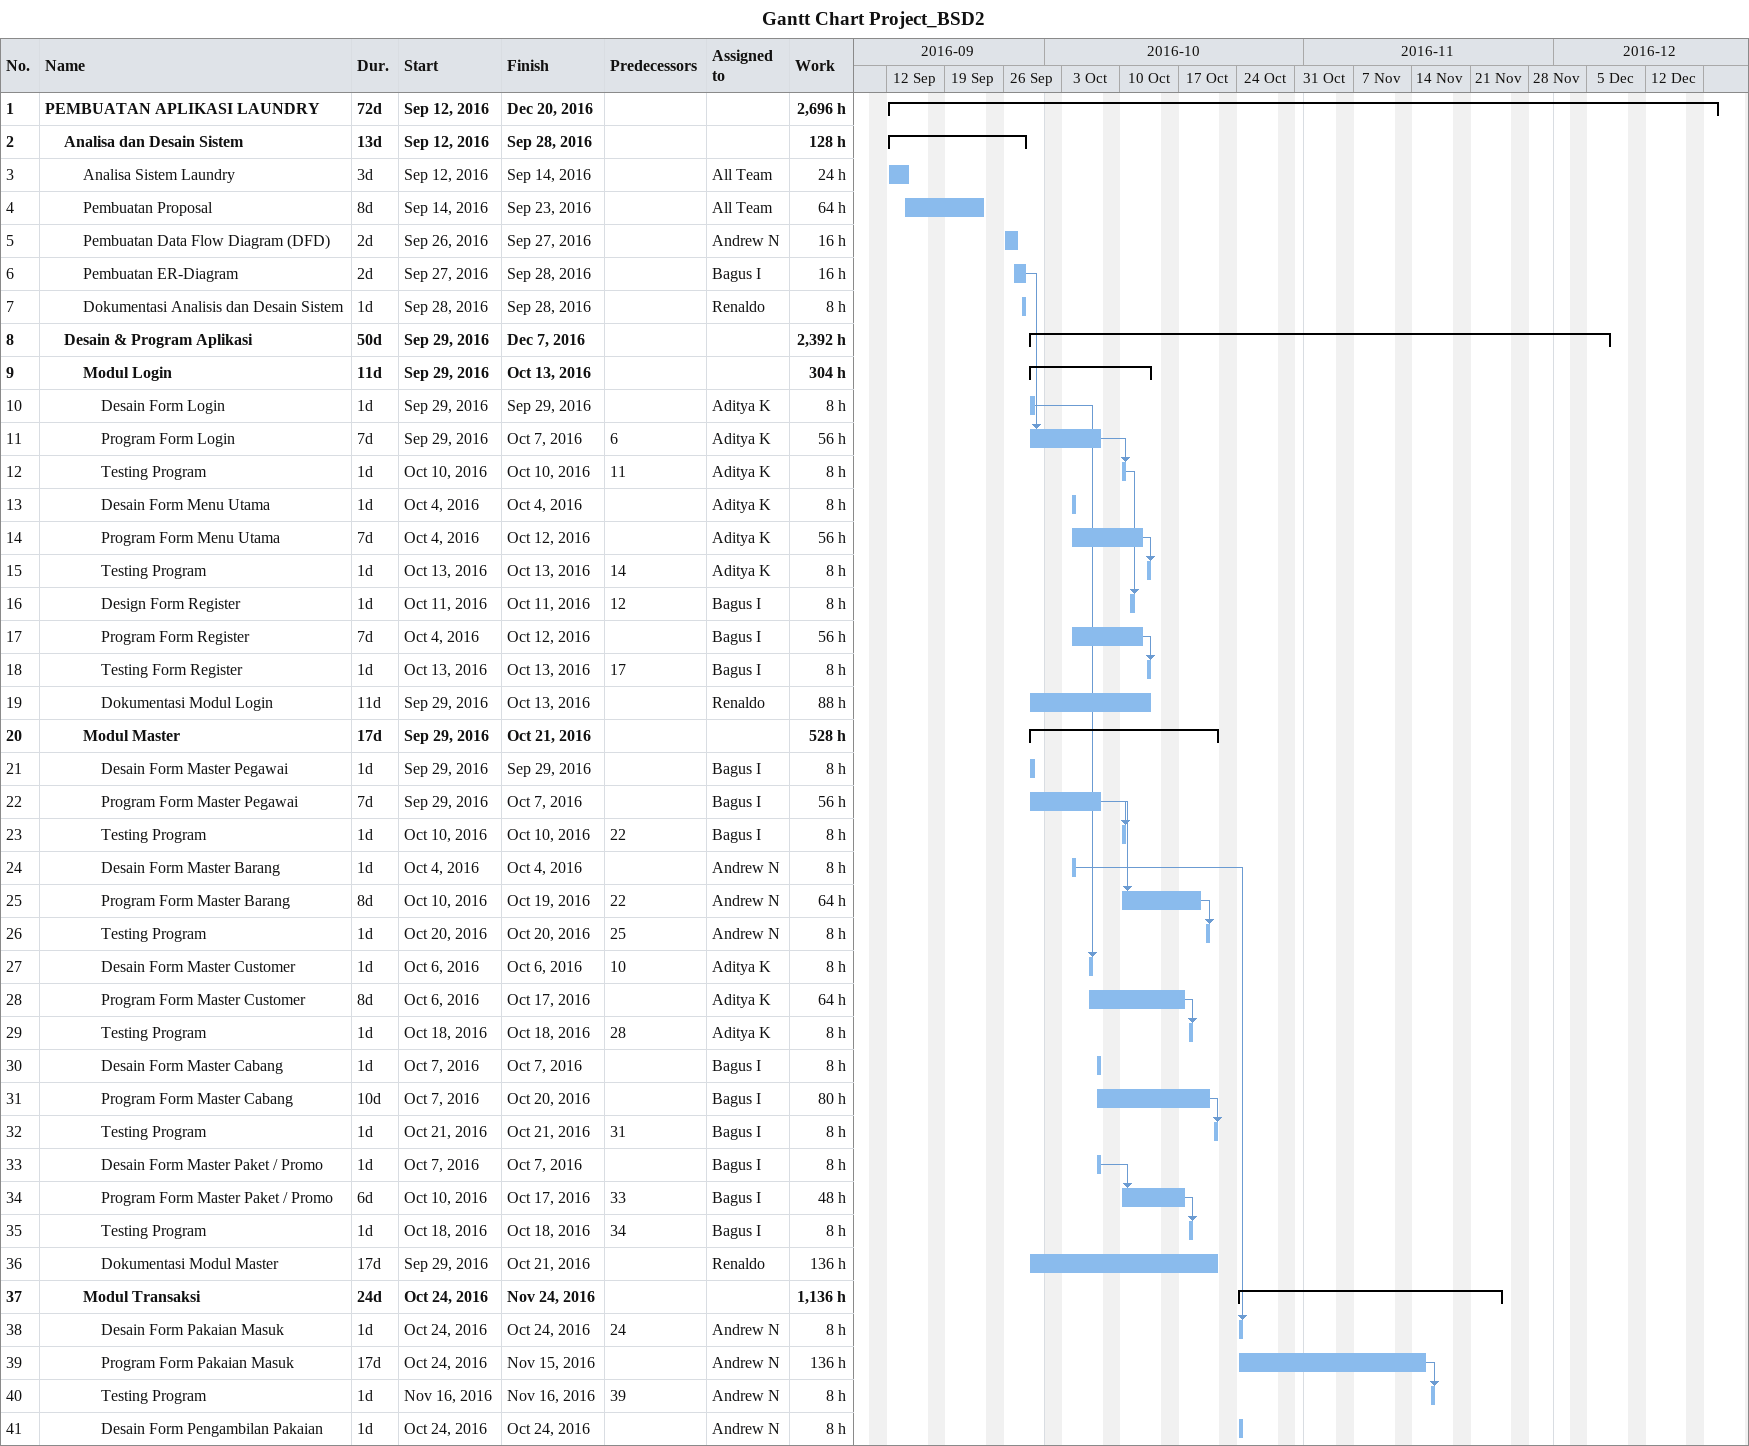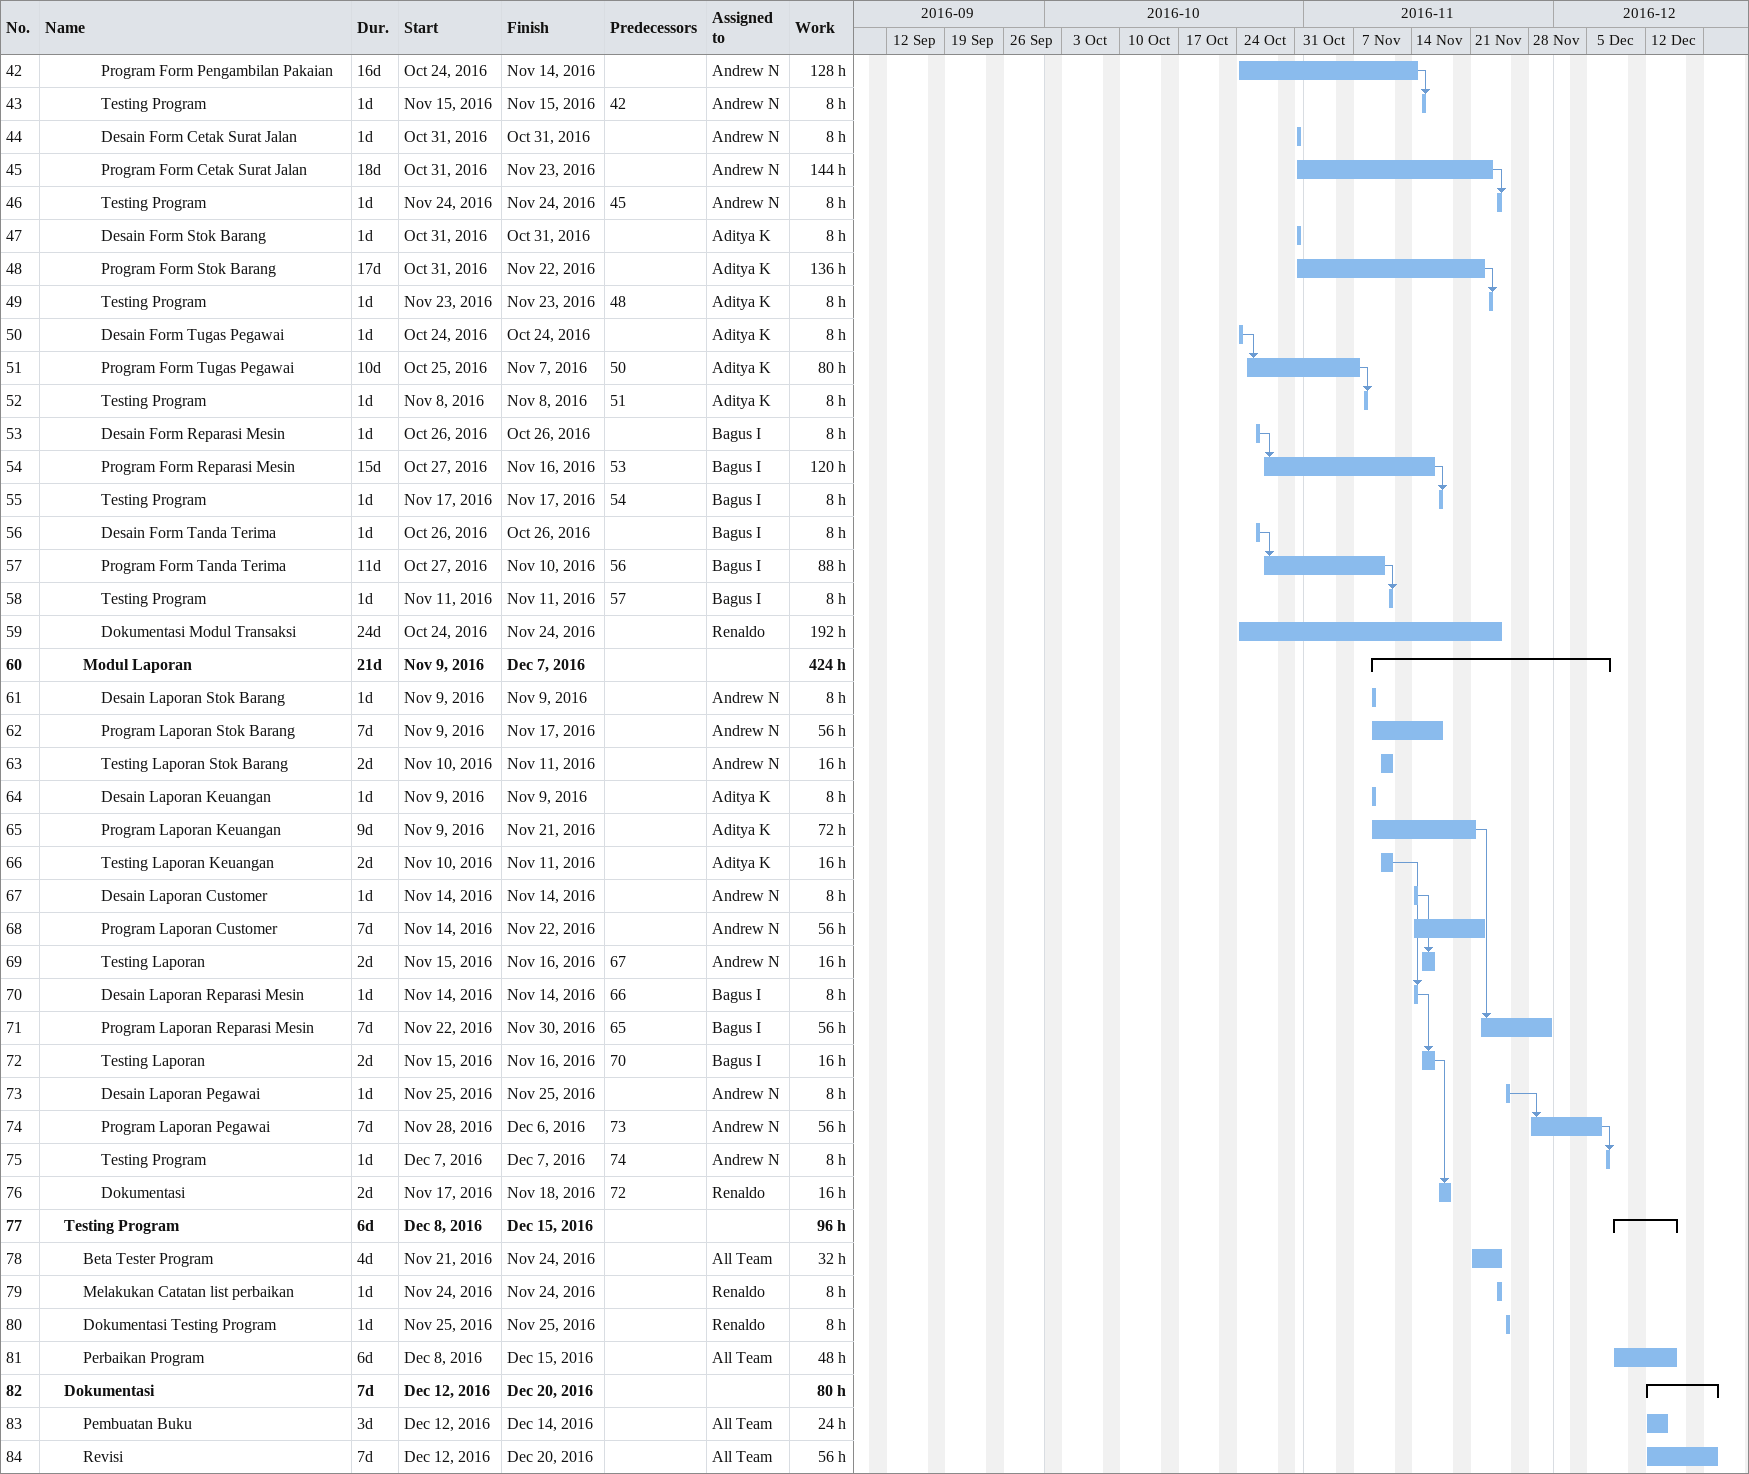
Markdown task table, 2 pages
Gantt Chart Project_BSD2

| ID | Level | Task | Duration | Start | Finish | Predecessors | Resources | Work (h) |
|---|---|---|---|---|---|---|---|---|
| 1 | 1 | **PEMBUATAN APLIKASI LAUNDRY** | 72d | 2016-09-12 | 2016-12-20 |  |  | 2696 |
| 2 | 2 | **Analisa dan Desain Sistem** | 13d | 2016-09-12 | 2016-09-28 |  |  | 128 |
| 3 | 3 | Analisa Sistem Laundry | 3d | 2016-09-12 | 2016-09-14 |  | All Team | 24 |
| 4 | 3 | Pembuatan Proposal | 8d | 2016-09-14 | 2016-09-23 |  | All Team | 64 |
| 5 | 3 | Pembuatan Data Flow Diagram (DFD) | 2d | 2016-09-26 | 2016-09-27 |  | Andrew N | 16 |
| 6 | 3 | Pembuatan ER-Diagram | 2d | 2016-09-27 | 2016-09-28 |  | Bagus I | 16 |
| 7 | 3 | Dokumentasi Analisis dan Desain Sistem | 1d | 2016-09-28 | 2016-09-28 |  | Renaldo | 8 |
| 8 | 2 | **Desain & Program Aplikasi** | 50d | 2016-09-29 | 2016-12-07 |  |  | 2392 |
| 9 | 3 | **Modul Login** | 11d | 2016-09-29 | 2016-10-13 |  |  | 304 |
| 10 | 4 | Desain Form Login | 1d | 2016-09-29 | 2016-09-29 |  | Aditya K | 8 |
| 11 | 4 | Program Form Login | 7d | 2016-09-29 | 2016-10-07 | 6 | Aditya K | 56 |
| 12 | 4 | Testing Program | 1d | 2016-10-10 | 2016-10-10 | 11 | Aditya K | 8 |
| 13 | 4 | Desain Form Menu Utama | 1d | 2016-10-04 | 2016-10-04 |  | Aditya K | 8 |
| 14 | 4 | Program Form Menu Utama | 7d | 2016-10-04 | 2016-10-12 |  | Aditya K | 56 |
| 15 | 4 | Testing Program | 1d | 2016-10-13 | 2016-10-13 | 14 | Aditya K | 8 |
| 16 | 4 | Design Form Register | 1d | 2016-10-11 | 2016-10-11 | 12 | Bagus I | 8 |
| 17 | 4 | Program Form Register | 7d | 2016-10-04 | 2016-10-12 |  | Bagus I | 56 |
| 18 | 4 | Testing Form Register | 1d | 2016-10-13 | 2016-10-13 | 17 | Bagus I | 8 |
| 19 | 4 | Dokumentasi Modul Login | 11d | 2016-09-29 | 2016-10-13 |  | Renaldo | 88 |
| 20 | 3 | **Modul Master** | 17d | 2016-09-29 | 2016-10-21 |  |  | 528 |
| 21 | 4 | Desain Form Master Pegawai | 1d | 2016-09-29 | 2016-09-29 |  | Bagus I | 8 |
| 22 | 4 | Program Form Master Pegawai | 7d | 2016-09-29 | 2016-10-07 |  | Bagus I | 56 |
| 23 | 4 | Testing Program | 1d | 2016-10-10 | 2016-10-10 | 22 | Bagus I | 8 |
| 24 | 4 | Desain Form Master Barang | 1d | 2016-10-04 | 2016-10-04 |  | Andrew N | 8 |
| 25 | 4 | Program Form Master Barang | 8d | 2016-10-10 | 2016-10-19 | 22 | Andrew N | 64 |
| 26 | 4 | Testing Program | 1d | 2016-10-20 | 2016-10-20 | 25 | Andrew N | 8 |
| 27 | 4 | Desain Form Master Customer | 1d | 2016-10-06 | 2016-10-06 | 10 | Aditya K | 8 |
| 28 | 4 | Program Form Master Customer | 8d | 2016-10-06 | 2016-10-17 |  | Aditya K | 64 |
| 29 | 4 | Testing Program | 1d | 2016-10-18 | 2016-10-18 | 28 | Aditya K | 8 |
| 30 | 4 | Desain Form Master Cabang | 1d | 2016-10-07 | 2016-10-07 |  | Bagus I | 8 |
| 31 | 4 | Program Form Master Cabang | 10d | 2016-10-07 | 2016-10-20 |  | Bagus I | 80 |
| 32 | 4 | Testing Program | 1d | 2016-10-21 | 2016-10-21 | 31 | Bagus I | 8 |
| 33 | 4 | Desain Form Master Paket / Promo | 1d | 2016-10-07 | 2016-10-07 |  | Bagus I | 8 |
| 34 | 4 | Program Form Master Paket / Promo | 6d | 2016-10-10 | 2016-10-17 | 33 | Bagus I | 48 |
| 35 | 4 | Testing Program | 1d | 2016-10-18 | 2016-10-18 | 34 | Bagus I | 8 |
| 36 | 4 | Dokumentasi Modul Master | 17d | 2016-09-29 | 2016-10-21 |  | Renaldo | 136 |
| 37 | 3 | **Modul Transaksi** | 24d | 2016-10-24 | 2016-11-24 |  |  | 1136 |
| 38 | 4 | Desain Form Pakaian Masuk | 1d | 2016-10-24 | 2016-10-24 | 24 | Andrew N | 8 |
| 39 | 4 | Program Form Pakaian Masuk | 17d | 2016-10-24 | 2016-11-15 |  | Andrew N | 136 |
| 40 | 4 | Testing Program | 1d | 2016-11-16 | 2016-11-16 | 39 | Andrew N | 8 |
| 41 | 4 | Desain Form Pengambilan Pakaian | 1d | 2016-10-24 | 2016-10-24 |  | Andrew N | 8 |
| 42 | 4 | Program Form Pengambilan Pakaian | 16d | 2016-10-24 | 2016-11-14 |  | Andrew N | 128 |
| 43 | 4 | Testing Program | 1d | 2016-11-15 | 2016-11-15 | 42 | Andrew N | 8 |
| 44 | 4 | Desain Form Cetak Surat Jalan | 1d | 2016-10-31 | 2016-10-31 |  | Andrew N | 8 |
| 45 | 4 | Program Form Cetak Surat Jalan | 18d | 2016-10-31 | 2016-11-23 |  | Andrew N | 144 |
| 46 | 4 | Testing Program | 1d | 2016-11-24 | 2016-11-24 | 45 | Andrew N | 8 |
| 47 | 4 | Desain Form Stok Barang | 1d | 2016-10-31 | 2016-10-31 |  | Aditya K | 8 |
| 48 | 4 | Program Form Stok Barang | 17d | 2016-10-31 | 2016-11-22 |  | Aditya K | 136 |
| 49 | 4 | Testing Program | 1d | 2016-11-23 | 2016-11-23 | 48 | Aditya K | 8 |
| 50 | 4 | Desain Form Tugas Pegawai | 1d | 2016-10-24 | 2016-10-24 |  | Aditya K | 8 |
| 51 | 4 | Program Form Tugas Pegawai | 10d | 2016-10-25 | 2016-11-07 | 50 | Aditya K | 80 |
| 52 | 4 | Testing Program | 1d | 2016-11-08 | 2016-11-08 | 51 | Aditya K | 8 |
| 53 | 4 | Desain Form Reparasi Mesin | 1d | 2016-10-26 | 2016-10-26 |  | Bagus I | 8 |
| 54 | 4 | Program Form Reparasi Mesin | 15d | 2016-10-27 | 2016-11-16 | 53 | Bagus I | 120 |
| 55 | 4 | Testing Program | 1d | 2016-11-17 | 2016-11-17 | 54 | Bagus I | 8 |
| 56 | 4 | Desain Form Tanda Terima | 1d | 2016-10-26 | 2016-10-26 |  | Bagus I | 8 |
| 57 | 4 | Program Form Tanda Terima | 11d | 2016-10-27 | 2016-11-10 | 56 | Bagus I | 88 |
| 58 | 4 | Testing Program | 1d | 2016-11-11 | 2016-11-11 | 57 | Bagus I | 8 |
| 59 | 4 | Dokumentasi Modul Transaksi | 24d | 2016-10-24 | 2016-11-24 |  | Renaldo | 192 |
| 60 | 3 | **Modul Laporan** | 21d | 2016-11-09 | 2016-12-07 |  |  | 424 |
| 61 | 4 | Desain Laporan Stok Barang | 1d | 2016-11-09 | 2016-11-09 |  | Andrew N | 8 |
| 62 | 4 | Program Laporan Stok Barang | 7d | 2016-11-09 | 2016-11-17 |  | Andrew N | 56 |
| 63 | 4 | Testing Laporan Stok Barang | 2d | 2016-11-10 | 2016-11-11 |  | Andrew N | 16 |
| 64 | 4 | Desain Laporan Keuangan | 1d | 2016-11-09 | 2016-11-09 |  | Aditya K | 8 |
| 65 | 4 | Program Laporan Keuangan | 9d | 2016-11-09 | 2016-11-21 |  | Aditya K | 72 |
| 66 | 4 | Testing Laporan Keuangan | 2d | 2016-11-10 | 2016-11-11 |  | Aditya K | 16 |
| 67 | 4 | Desain Laporan Customer | 1d | 2016-11-14 | 2016-11-14 |  | Andrew N | 8 |
| 68 | 4 | Program Laporan Customer | 7d | 2016-11-14 | 2016-11-22 |  | Andrew N | 56 |
| 69 | 4 | Testing Laporan | 2d | 2016-11-15 | 2016-11-16 | 67 | Andrew N | 16 |
| 70 | 4 | Desain Laporan Reparasi Mesin | 1d | 2016-11-14 | 2016-11-14 | 66 | Bagus I | 8 |
| 71 | 4 | Program Laporan Reparasi Mesin | 7d | 2016-11-22 | 2016-11-30 | 65 | Bagus I | 56 |
| 72 | 4 | Testing Laporan | 2d | 2016-11-15 | 2016-11-16 | 70 | Bagus I | 16 |
| 73 | 4 | Desain Laporan Pegawai | 1d | 2016-11-25 | 2016-11-25 |  | Andrew N | 8 |
| 74 | 4 | Program Laporan Pegawai | 7d | 2016-11-28 | 2016-12-06 | 73 | Andrew N | 56 |
| 75 | 4 | Testing Program | 1d | 2016-12-07 | 2016-12-07 | 74 | Andrew N | 8 |
| 76 | 4 | Dokumentasi | 2d | 2016-11-17 | 2016-11-18 | 72 | Renaldo | 16 |
| 77 | 2 | **Testing Program** | 6d | 2016-12-08 | 2016-12-15 |  |  | 96 |
| 78 | 3 | Beta Tester Program | 4d | 2016-11-21 | 2016-11-24 |  | All Team | 32 |
| 79 | 3 | Melakukan Catatan list perbaikan | 1d | 2016-11-24 | 2016-11-24 |  | Renaldo | 8 |
| 80 | 3 | Dokumentasi Testing Program | 1d | 2016-11-25 | 2016-11-25 |  | Renaldo | 8 |
| 81 | 3 | Perbaikan Program | 6d | 2016-12-08 | 2016-12-15 |  | All Team | 48 |
| 82 | 2 | **Dokumentasi** | 7d | 2016-12-12 | 2016-12-20 |  |  | 80 |
| 83 | 3 | Pembuatan Buku | 3d | 2016-12-12 | 2016-12-14 |  | All Team | 24 |
| 84 | 3 | Revisi | 7d | 2016-12-12 | 2016-12-20 |  | All Team | 56 |
